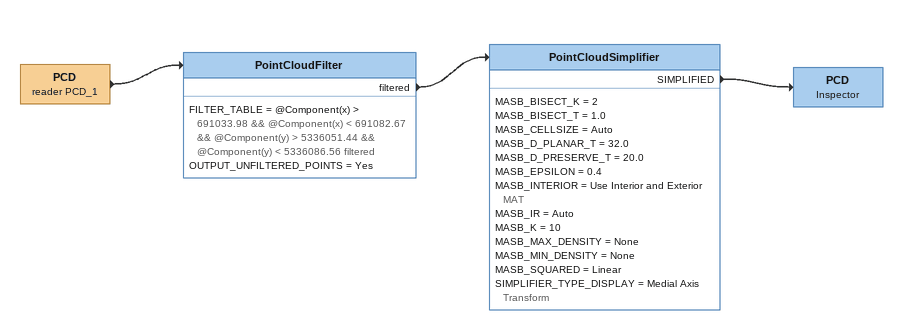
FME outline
PCD (reader PCD_1)
    -> PointCloudFilter
PointCloudFilter
    FILTER_TABLE = @Component(x) > 691033.98 && @Component(x) < 691082.67 && @Component(y) > 5336051.44 && @Component(y) < 5336086.56 filtered
    OUTPUT_UNFILTERED_POINTS = Yes
    filtered -> PointCloudSimplifier
PointCloudSimplifier
    MASB_BISECT_K = 2
    MASB_BISECT_T = 1.0
    MASB_CELLSIZE = Auto
    MASB_D_PLANAR_T = 32.0
    MASB_D_PRESERVE_T = 20.0
    MASB_EPSILON = 0.4
    MASB_INTERIOR = Use Interior and Exterior MAT
    MASB_IR = Auto
    MASB_K = 10
    MASB_MAX_DENSITY = None
    MASB_MIN_DENSITY = None
    MASB_SQUARED = Linear
    SIMPLIFIER_TYPE_DISPLAY = Medial Axis Transform
    SIMPLIFIED -> PCD
PCD: Inspector
